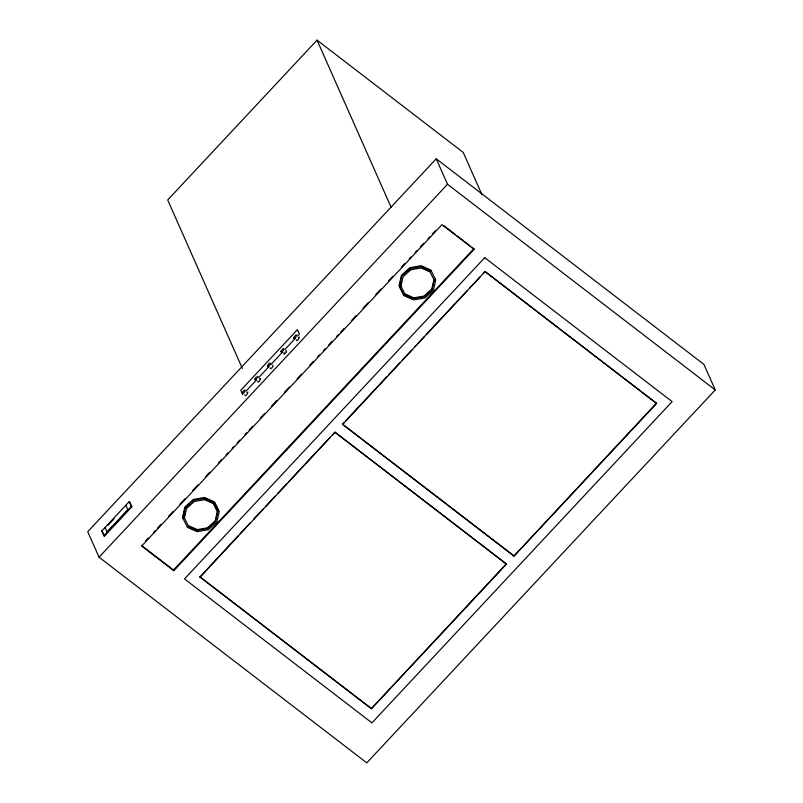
<?xml version="1.0" encoding="UTF-8"?>
<svg xmlns="http://www.w3.org/2000/svg" width="803" height="803" viewBox="0 0 803 803"><rect width="100%" height="100%" fill="white"/><g stroke="black" fill="none" stroke-linecap="round" stroke-linejoin="round"><path stroke-width="1.2" d="M244.875 394.845L245.266 395.738L246.762 394.795L247.866 392.296L246.772 392.326M257.602 381.214L258.004 382.108L259.499 381.174L260.604 378.675L259.51 378.695M270.089 367.854L270.491 368.748L271.986 367.814L273.08 365.977L272.689 365.074M296.307 339.799L296.709 340.693L298.204 339.749L299.298 337.25L298.204 337.28M182.853 518.216L185.212 507.887L193.623 500.269L204.855 498.251L214.632 502.618L219.209 511.702L216.85 522.03L208.439 529.649L197.207 531.666L187.43 527.3L182.502 517.423L184.861 507.094L193.272 499.466L204.504 497.458L214.281 501.825L218.858 510.909M184.369 516.118L185.453 511.391M184.379 517.945L186.547 508.49L194.246 501.504L204.534 499.657L213.488 503.662L217.683 511.973L215.515 521.428L207.816 528.414L197.528 530.261L188.575 526.256L184.098 517.303M401.46 282.014L400.647 285.557L405.124 294.51L414.077 298.515L424.365 296.668L432.064 289.692L434.232 280.227L430.037 271.916L421.083 267.911L410.795 269.758L403.096 276.744L400.928 286.199M433.951 279.595L431.783 289.05L424.084 296.036L413.796 297.883L404.842 293.878M434.885 281.451L435.407 279.163M283.981 352.507L283.971 354.324L286.159 352.457L286.571 350.881L285.477 350.911M482.011 194.838L463.231 152.44L317.044 40.15L167.697 199.977L242.345 368.416M436.22 158.793L87.748 531.716L99.05 557.202L366.78 762.85L715.252 389.927L703.95 364.442L436.22 158.793L447.512 184.278L715.252 389.927M101.77 531.014L129.233 501.614L129.765 502.026L131.873 506.783L104.41 536.183L101.77 531.014L102.302 531.425M108.124 525.182L113.956 518.949M103.878 535.772L131.341 506.372L129.233 501.614M246.119 391.031L256.257 380.18M258.797 377.47L268.935 366.62M270.631 364.803L282.455 352.146M284.995 349.435L295.133 338.575M297.672 335.865L299.358 334.058L297.411 329.662L240.79 390.258L242.737 394.654M99.05 557.202L447.512 184.278M145.684 540.81L148.244 538.06M153.383 532.57L155.089 530.733M157.659 527.993L161.082 524.329M168.781 516.088L173.057 511.511M179.902 504.184L185.031 498.693M192.73 490.452L197.869 484.962M205.568 476.721L209.844 472.144M218.396 462.99L221.819 459.326M226.095 454.749L227.811 452.922M232.087 448.335L233.793 446.508M237.216 442.844L239.786 440.104M244.915 434.604L246.631 432.777M249.191 430.027L252.614 426.363M260.313 418.122L264.599 413.545M271.434 406.228L276.573 400.727M284.272 392.496L289.401 386.996M297.1 378.755L301.386 374.178M309.938 365.024L313.361 361.36M317.637 356.783L319.343 354.956M323.629 350.379L325.335 348.542M328.758 344.889L332.181 341.225M336.457 336.648L338.163 334.811M340.733 332.071L344.156 328.407M351.855 320.166L356.13 315.589M362.976 308.262L368.115 302.771M375.814 294.53L380.943 289.04M388.642 280.799L392.918 276.222M401.47 267.068L404.893 263.404M409.179 258.827L410.885 256.99M415.161 252.413L416.877 250.586M420.3 246.922L423.713 243.259M427.999 238.682L429.705 236.855M432.275 234.105L435.698 230.441M473.81 248.709L474.091 249.352L173.809 570.702L173.528 570.06L473.81 248.709L471.863 247.214M332.452 434.915L335.022 432.165L506.502 564.097L371.367 708.718L200.017 577.106L238.371 535.601M240.077 533.764L250.345 522.783M253.768 519.119L263.173 509.052M265.743 506.312L275.148 496.244M277.718 493.494L287.123 483.426M288.829 481.599L329.882 437.665M483.426 273.341L485.132 271.514L656.623 403.447L513.99 556.088L342.65 424.466L344.216 422.328M345.922 420.501L386.916 376.627M388.632 374.8L399.733 362.916M402.293 360.176L411.688 350.118M415.101 346.464L424.496 336.407M426.202 334.58L467.205 290.706M469.765 287.966L480.013 277.005M200.017 577.106L335.022 432.165M342.65 424.466L485.132 271.514M371.367 708.718L506.362 563.786M513.99 556.088L656.483 403.126M407.944 271.444L410.514 269.115M187.119 507.074L189.689 504.746M427.999 294.059L430.518 291.77M431.181 270.872L421.404 266.506L410.172 268.523L401.761 276.142L399.402 286.47L403.979 295.554L413.756 299.921L424.988 297.913L433.399 290.284L435.758 279.956L430.83 270.079L421.053 265.713L409.821 267.72L401.41 275.349L399.051 285.677L403.628 294.761L412.31 298.636M421.916 267.78L429.756 271.273M204.253 499.024L210.968 502.026M188.293 525.624L197.247 529.619L207.535 527.782L215.234 520.796L217.402 511.34L213.207 503.019M188.163 526.989L196.855 530.873M443.627 225.533L455.311 234.506M457.258 236.002L469.916 245.718M474.091 249.352L441.961 224.669L141.689 546.02L173.809 570.702M485.273 271.836L656.623 403.447M342.51 424.155L513.85 555.766M335.162 432.486L506.502 564.097M131.341 506.372L131.873 506.783M199.877 576.785L371.227 708.407M141.398 545.388L173.528 570.06M317.044 40.15L391.181 207.445M125.85 505.318L127.797 509.704L107.05 531.897L105.103 527.511M102.724 532.369L104.41 536.183M242.195 392.787L242.596 393.681L244.092 392.737L245.186 390.238L244.092 390.268L242.195 392.787M254.932 379.157L255.324 380.05L256.016 379.799L257.924 376.617L256.027 377.32L254.932 379.157M267.409 365.797L267.811 366.69L268.503 366.439L270.41 363.257L269.316 363.277L267.409 365.797M280.899 351.373L281.291 352.266L282.786 351.323L283.891 348.823L282.797 348.853L280.899 351.373M293.627 337.742L294.028 338.635L295.524 337.692L296.628 335.192L295.534 335.222L293.627 337.742M484.711 257.673L184.519 578.923L371.93 722.881L672.121 401.62L484.711 257.673"/></g></svg>
